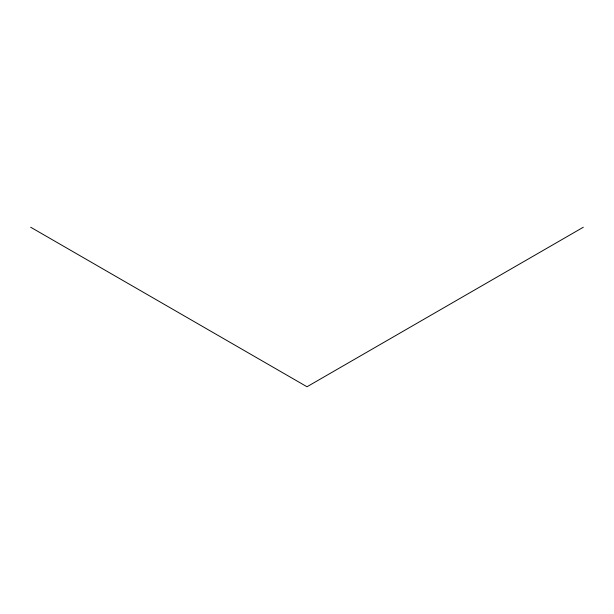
<?xml version="1.0" encoding="UTF-8"?>
<svg xmlns="http://www.w3.org/2000/svg" width="614" height="614" viewBox="0 0 614 614"><rect width="100%" height="100%" fill="white"/><g stroke="black" fill="none" stroke-linecap="round" stroke-linejoin="round"><path stroke-width="0.92" d="M583.3 227.241L307 386.759L30.7 227.241"/></g></svg>
